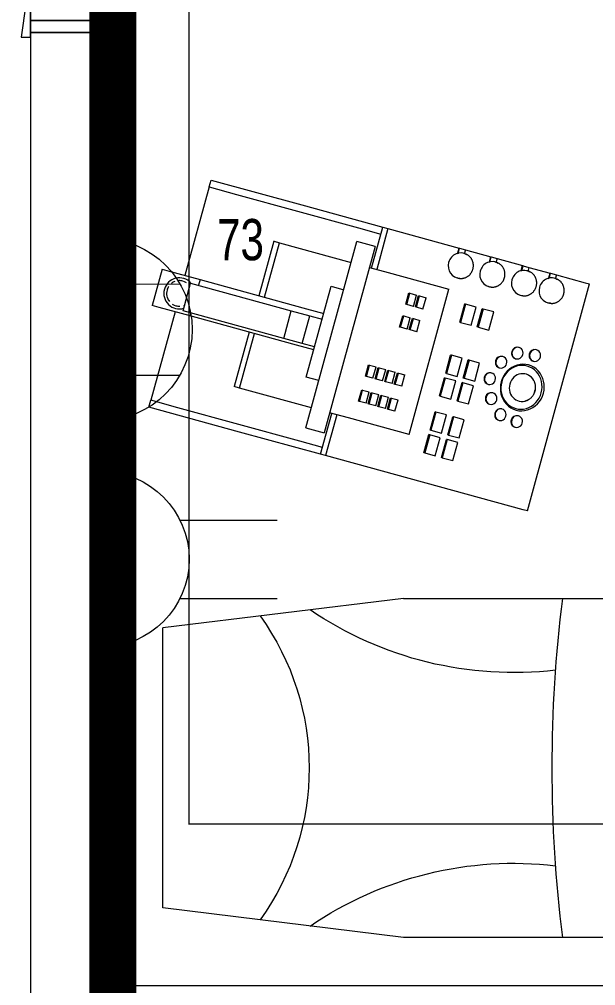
# Model space of a CAD drawing. Header units: metres. Extents: x 75097 to 220695, y -1557923 to -1361206.
# Drawn here: x 109256 to 110481, y -1447773 to -1445720 of the extents above; entities that cross this region are included whole.
import ezdxf

# ---------------------------------------------------------------- set-up
doc = ezdxf.new("R2010")
doc.units = ezdxf.units.M
doc.linetypes.add('DASHED2', pattern=[0.375, 0.25, -0.125])
doc.layers.get('0').update_dxf_attribs({"lineweight": 0})
for name, color, linetype, lineweight in [('A-100 - Copy$0$Medical Equipment and Furniture', 8, 'Continuous', 0), ('A-100 - Copy$0$Medical Equipment and Furniture1', 8, 'Continuous', 5), ('A-100 - Copy$0$Walls', 8, 'Continuous', 0), ('A-100 - Copy$0$Wooden Joinery', 8, 'Continuous', 0)]:
    doc.layers.add(name, color=color, linetype=linetype, lineweight=lineweight)
for name, color, linetype, lineweight, true_color in [('E-POWR', 7, 'Continuous', 9, 0x4e7e3e), ('E-PW', 7, 'Continuous', 9, 0x4e7e3e), ('REV 01', 7, 'Continuous', 0, 0xe41b4d)]:
    doc.layers.add(name, color=color, linetype=linetype, lineweight=lineweight, true_color=true_color)
doc.layers.add('PD-VENT', color=8, linetype='Continuous')
doc.styles.add('A-100 - Copy$0$X3G_ENTITY_257CFD', font='swisscl.ttf', dxfattribs={"height": 200})

# ---------------------------------------------------------------- blocks, each defined once
blk = doc.blocks.new('GI-041_dwg_E-SKT2-3902840-GI-041')
at = {"layer": 'E-POWR'}
blk.add_line((0.1982, 0), (-0.1982, 0), dxfattribs=at)
at = {"layer": 'E-PW'}
for p, q in [((-0.0879, 0.1765), (-0.0879, 0.3944)), ((0.0878, 0.1766), (0.0878, 0.3944)), ((-0.1466, 0), (0.1466, 0))]:
    blk.add_line(p, q, dxfattribs=at)
blk.add_arc((0, 0), 0.1972, 0.0142, 180.0142, dxfattribs=at)
blk = doc.blocks.new('WALL OUTLET')
at = {"layer": 'E-POWR', "extrusion": (9.94399e-05, 4.90741e-07, 1)}
blk.add_line((-193.4, 0, 0), (193.4, 0, 0), dxfattribs=at)
blk.add_line((-193.4, 0, 0), (193.4, 0, 0), dxfattribs=at)
at = {"layer": 'E-POWR', "extrusion": (9.94399e-05, 4.90741e-07, 1), "elevation": 0}
for points in [[(-96.7, 0), (-96.7, 167.5)], [(96.7, 0), (96.7, 167.5)]]:
    blk.add_lwpolyline(points, dxfattribs=at)
at = {"layer": 'E-POWR', "extrusion": (9.94399e-05, 4.90741e-07, 1)}
blk.add_arc((0, 0, 0), 193.4, 359.9963, 179.9963, dxfattribs=at)
blk = doc.blocks.new('A-100 - Copy$0$HF13902-P')
for p, q in [((-0.35, -0.6824), (-0.35, -1.1124)), ((0.35, -0.6824), (0.35, -1.1124)), ((0.32, -1.1424), (-0.32, -1.1424))]:
    blk.add_line(p, q)
for points in [[(0.36, -0.5224), (0.36, -0.5224), (0.36, -0.5224), (0.36, -0.5224), (0.36, -0.5224), (0.36, -0.5224), (0.36, -0.5224), (0.36, -0.5224), (0.36, -0.5224), (0.36, -0.5224), (0.36, -0.5224), (0.36, -0.5224), (0.36, -0.5224), (0.36, -0.5224), (0.36, -0.5224), (0.36, -0.5224), (0.36, -0.5224), (0.36, -0.5224), (0.36, -0.5224), (0.36, -0.5224), (0.36, -0.5224), (0.36, -0.5224), (0.36, -0.5224), (0.36, -0.5224), (0.36, -0.5224), (0.36, -0.5224), (0.36, -0.5224), (0.36, -0.5224), (0.36, -0.5224), (0.36, -0.5224), (0.36, -0.5224), (0.36, -0.5224), (0.36, -0.5224), (0.36, -0.5224), (0.36, -0.5224), (0.36, -0.5224), (0.36, -0.5224), (0.36, -0.5224), (0.36, -0.5224), (0.36, -0.5224), (0.36, -0.5224), (0.36, -0.5224), (0.36, -0.5224), (0.36, -0.5224), (0.36, -0.5224), (0.36, -0.5224), (0.36, -0.5224), (0.36, -0.5224), (0.36, -0.5224), (0.36, -0.5224), (0.36, -0.5224), (0.36, -0.5224), (0.36, -0.5224), (0.36, -0.5224), (0.36, -0.5224), (0.36, -0.5224), (0.36, -0.5224), (0.36, -0.5224), (0.36, -0.5224), (0.36, -0.5224), (0.36, -0.5224), (0.36, -0.5224), (0.36, -0.5224), (0.36, -0.5224), (0.36, -0.5224), (0.36, -0.5224), (0.36, -0.5224), (0.36, -0.5224), (0.36, -0.5224), (0.36, -0.5224), (0.36, -0.5224), (0.36, -0.5224), (0.36, -0.5224), (0.36, -0.5224), (0.36, -0.5224), (0.36, -0.5224), (0.36, -0.5224), (0.36, -0.5224), (0.36, -0.5224), (0.36, -0.5224), (0.36, -0.5224), (0.36, -0.5224), (0.36, -0.5224), (0.36, -0.5224), (0.36, -0.5224), (0.36, -0.5224), (0.36, -0.5224), (0.36, -0.5224), (0.36, -0.5224), (0.36, -0.5224), (0.36, -0.5224), (0.36, -0.5224), (0.36, -0.5224), (0.36, -0.5224), (0.36, -0.5224), (0.36, -0.5224), (0.36, -0.5224), (0.36, -0.5224), (0.36, -0.5224), (0.36, -0.5224), (0.36, -0.5224), (0.36, -0.5224), (0.36, -0.5224), (0.36, -0.5224), (0.36, -0.5224), (0.36, -0.5224), (0.36, -0.5224), (0.36, -0.5224), (0.36, -0.5224), (0.36, -0.5224), (0.36, -0.5224), (0.36, -0.5224), (0.36, -0.5224), (0.36, -0.5224), (0.36, -0.5224), (0.36, -0.5224), (0.36, -0.5224), (0.36, -0.5224), (0.36, -0.5224), (0.36, -0.5224), (0.36, -0.5224), (0.36, -0.5224), (0.36, -0.5224), (0.36, -0.5224), (0.36, -0.5224), (0.36, -0.5224), (0.36, -0.5224), (0.36, -0.5224), (0.36, -0.5224), (0.36, -0.5224), (0.36, -0.5224), (0.36, -0.5224), (0.36, -0.5224), (0.36, -0.5224), (0.36, -0.5224), (0.36, -0.5224), (0.36, -0.5224), (0.36, -0.5224), (0.36, -0.5224), (0.36, -0.5224), (0.36, -0.5224), (0.36, -0.5224), (0.36, -0.5224), (0.36, -0.5224), (0.36, -0.5224), (0.36, -0.5224), (0.36, -0.5224), (0.36, -0.5224), (0.36, -0.5224), (0.36, -0.5224), (0.36, -0.5224), (0.36, -0.5224), (0.36, -0.5224), (0.36, -0.5224), (0.36, -0.5224), (0.36, -0.5224), (0.36, -0.5224), (0.36, -0.5224), (0.36, -0.5224), (0.36, -0.5224), (0.36, -0.5224), (0.36, -0.5224), (0.36, -0.5224), (0.36, -0.5224), (0.36, -0.5224), (0.36, -0.5224), (0.36, -0.5224), (0.36, -0.5224), (0.36, -0.5224), (0.36, -0.5224), (0.36, -0.5224), (0.36, -0.5224), (0.36, -0.5224), (0.36, -0.5224), (0.36, -0.5224), (0.36, -0.5224), (0.36, -0.5224), (0.36, -0.5224), (0.36, -0.5224), (0.36, -0.5224), (0.36, -0.5224), (0.36, -0.5224), (0.36, -0.5224), (0.36, -0.5224), (0.36, -0.5224), (0.36, -0.5224), (0.36, -0.5224), (0.36, -0.5224), (0.36, -0.5224), (0.36, -0.5224), (0.36, -0.5224), (0.36, -0.5224), (0.36, -0.5224), (0.36, -0.5224), (0.36, -0.5224), (0.36, -0.5224), (0.36, -0.5224), (0.36, -0.5224), (0.36, -0.5224), (0.36, -0.5224), (0.36, -0.5224), (0.36, -0.5224), (0.36, -0.5224), (0.36, -0.5224), (0.36, -0.5224), (0.36, -0.5224), (0.36, -0.5224), (0.36, -0.5224), (0.36, -0.5224), (0.36, -0.5224), (0.36, -0.5224), (0.36, -0.5224), (0.36, -0.5224), (0.36, -0.5224), (0.36, -0.5224), (0.36, -0.5224), (0.36, -0.5224), (0.36, -0.5224), (0.36, -0.5224)], [(0.36, -0.5224), (0.36, -0.5224), (0.36, -0.5224), (0.36, -0.5224), (0.36, -0.5224), (0.36, -0.5224), (0.36, -0.5224), (0.36, -0.5224), (0.36, -0.5224), (0.36, -0.5224), (0.36, -0.5224), (0.36, -0.5224), (0.36, -0.5224), (0.36, -0.5224), (0.36, -0.5224), (0.36, -0.5224), (0.36, -0.5224), (0.36, -0.5224), (0.36, -0.5224), (0.36, -0.5224), (0.36, -0.5224), (0.36, -0.5224), (0.36, -0.5224), (0.36, -0.5224), (0.36, -0.5224), (0.36, -0.5224), (0.36, -0.5224), (0.36, -0.5224), (0.36, -0.5224), (0.36, -0.5224), (0.36, -0.5224), (0.36, -0.5224), (0.36, -0.5224), (0.36, -0.5224), (0.36, -0.5224), (0.36, -0.5224), (0.36, -0.5224), (0.36, -0.5224), (0.36, -0.5224), (0.36, -0.5224), (0.36, -0.5224), (0.36, -0.5224), (0.36, -0.5224), (0.36, -0.5224), (0.36, -0.5224), (0.36, -0.5224), (0.36, -0.5224), (0.36, -0.5224), (0.36, -0.5224), (0.36, -0.5224), (0.36, -0.5224), (0.36, -0.5224), (0.36, -0.5224), (0.36, -0.5224), (0.36, -0.5224), (0.36, -0.5224), (0.36, -0.5224), (0.36, -0.5224), (0.36, -0.5224), (0.36, -0.5224), (0.36, -0.5224), (0.36, -0.5224), (0.36, -0.5224), (0.36, -0.5224), (0.36, -0.5224), (0.36, -0.5224), (0.36, -0.5224), (0.36, -0.5224), (0.36, -0.5224), (0.36, -0.5224), (0.36, -0.5224), (0.36, -0.5224), (0.36, -0.5224), (0.36, -0.5224), (0.36, -0.5224), (0.36, -0.5224), (0.36, -0.5224), (0.36, -0.5224), (0.36, -0.5224), (0.36, -0.5224), (0.36, -0.5224), (0.36, -0.5224), (0.36, -0.5224), (0.36, -0.5224), (0.36, -0.5224), (0.36, -0.5224), (0.36, -0.5224), (0.36, -0.5224), (0.36, -0.5224), (0.36, -0.5224), (0.36, -0.5224), (0.36, -0.5224), (0.36, -0.5224), (0.36, -0.5224), (0.36, -0.5224), (0.36, -0.5224), (0.36, -0.5224), (0.36, -0.5224), (0.36, -0.5224), (0.36, -0.5224), (0.36, -0.5224), (0.36, -0.5224), (0.36, -0.5224), (0.36, -0.5224), (0.36, -0.5224), (0.36, -0.5224), (0.36, -0.5224), (0.36, -0.5224), (0.36, -0.5224), (0.36, -0.5224), (0.36, -0.5224), (0.36, -0.5224), (0.36, -0.5224), (0.36, -0.5224), (0.36, -0.5224), (0.36, -0.5224), (0.36, -0.5224), (0.36, -0.5224), (0.36, -0.5224), (0.36, -0.5224), (0.36, -0.5224), (0.36, -0.5224), (0.36, -0.5224), (0.36, -0.5224), (0.36, -0.5224), (0.36, -0.5224), (0.36, -0.5224), (0.36, -0.5224), (0.36, -0.5224), (0.36, -0.5224), (0.36, -0.5224), (0.36, -0.5224), (0.36, -0.5224), (0.36, -0.5224), (0.36, -0.5224), (0.36, -0.5224), (0.36, -0.5224), (0.36, -0.5224), (0.36, -0.5224), (0.36, -0.5224), (0.36, -0.5224), (0.36, -0.5224), (0.36, -0.5224), (0.36, -0.5224), (0.36, -0.5224), (0.36, -0.5224), (0.36, -0.5224), (0.36, -0.5224), (0.36, -0.5224), (0.36, -0.5224), (0.36, -0.5224), (0.36, -0.5224), (0.36, -0.5224), (0.36, -0.5224), (0.36, -0.5224), (0.36, -0.5224), (0.36, -0.5224), (0.36, -0.5224), (0.36, -0.5224), (0.36, -0.5224), (0.36, -0.5224), (0.36, -0.5224), (0.36, -0.5224), (0.36, -0.5224), (0.36, -0.5224), (0.36, -0.5224), (0.36, -0.5224), (0.36, -0.5224), (0.36, -0.5224), (0.36, -0.5224), (0.36, -0.5224), (0.36, -0.5224), (0.36, -0.5224), (0.36, -0.5224), (0.36, -0.5224), (0.36, -0.5224), (0.36, -0.5224), (0.36, -0.5224), (0.36, -0.5224), (0.36, -0.5224), (0.36, -0.5224), (0.36, -0.5224), (0.36, -0.5224), (0.36, -0.5224), (0.36, -0.5224), (0.36, -0.5224), (0.36, -0.5224), (0.36, -0.5224), (0.36, -0.5224), (0.36, -0.5224), (0.36, -0.5224), (0.36, -0.5224), (0.36, -0.5224), (0.36, -0.5224), (0.36, -0.5224), (0.36, -0.5224), (0.36, -0.5224), (0.36, -0.5224), (0.36, -0.5224), (0.36, -0.5224), (0.36, -0.5224), (0.36, -0.5224), (0.36, -0.5224), (0.36, -0.5224), (0.36, -0.5224), (0.36, -0.5224), (0.36, -0.5224), (0.36, -0.5224), (0.36, -0.5224), (0.36, -0.5224), (0.36, -0.5224), (0.36, -0.5224), (0.36, -0.5224), (0.36, -0.5224)], [(0.36, -0.5224), (0.36, -0.5224), (0.36, -0.5224), (0.36, -0.5224), (0.36, -0.5224), (0.36, -0.5224), (0.36, -0.5224), (0.36, -0.5224), (0.36, -0.5224), (0.36, -0.5224), (0.36, -0.5224), (0.36, -0.5224), (0.36, -0.5224), (0.36, -0.5224), (0.36, -0.5224), (0.36, -0.5224), (0.36, -0.5224), (0.36, -0.5224), (0.36, -0.5224), (0.36, -0.5224), (0.36, -0.5224), (0.36, -0.5224), (0.36, -0.5224), (0.36, -0.5224), (0.36, -0.5224), (0.36, -0.5224), (0.36, -0.5224), (0.36, -0.5224), (0.36, -0.5224), (0.36, -0.5224), (0.36, -0.5224), (0.36, -0.5224), (0.36, -0.5224), (0.36, -0.5224), (0.36, -0.5224), (0.36, -0.5224), (0.36, -0.5224), (0.36, -0.5224), (0.36, -0.5224), (0.36, -0.5224), (0.36, -0.5224), (0.36, -0.5224), (0.36, -0.5224), (0.36, -0.5224), (0.36, -0.5224), (0.36, -0.5224), (0.36, -0.5224), (0.36, -0.5224), (0.36, -0.5224), (0.36, -0.5224), (0.36, -0.5224), (0.36, -0.5224), (0.36, -0.5224), (0.36, -0.5224), (0.36, -0.5224), (0.36, -0.5224), (0.36, -0.5224), (0.36, -0.5224), (0.36, -0.5224), (0.36, -0.5224), (0.36, -0.5224), (0.36, -0.5224), (0.36, -0.5224), (0.36, -0.5224), (0.36, -0.5224), (0.36, -0.5224), (0.36, -0.5224), (0.36, -0.5224), (0.36, -0.5224), (0.36, -0.5224), (0.36, -0.5224), (0.36, -0.5224), (0.36, -0.5224), (0.36, -0.5224), (0.36, -0.5224), (0.36, -0.5224), (0.36, -0.5224), (0.36, -0.5224), (0.36, -0.5224), (0.36, -0.5224), (0.36, -0.5224), (0.36, -0.5224), (0.36, -0.5224), (0.36, -0.5224), (0.36, -0.5224), (0.36, -0.5224), (0.36, -0.5224), (0.36, -0.5224), (0.36, -0.5224), (0.36, -0.5224), (0.36, -0.5224), (0.36, -0.5224), (0.36, -0.5224), (0.36, -0.5224), (0.36, -0.5224), (0.36, -0.5224), (0.36, -0.5224), (0.36, -0.5224), (0.36, -0.5224), (0.36, -0.5224), (0.36, -0.5224), (0.36, -0.5224), (0.36, -0.5224), (0.36, -0.5224), (0.36, -0.5224), (0.36, -0.5224), (0.36, -0.5224), (0.36, -0.5224), (0.36, -0.5224), (0.36, -0.5224), (0.36, -0.5224), (0.36, -0.5224), (0.36, -0.5224), (0.36, -0.5224), (0.36, -0.5224), (0.36, -0.5224), (0.36, -0.5224), (0.36, -0.5224), (0.36, -0.5224), (0.36, -0.5224), (0.36, -0.5224), (0.36, -0.5224), (0.36, -0.5224), (0.36, -0.5224), (0.36, -0.5224), (0.36, -0.5224), (0.36, -0.5224), (0.36, -0.5224), (0.36, -0.5224), (0.36, -0.5224), (0.36, -0.5224), (0.36, -0.5224), (0.36, -0.5224), (0.36, -0.5224), (0.36, -0.5224), (0.36, -0.5224), (0.36, -0.5224), (0.36, -0.5224), (0.36, -0.5224), (0.36, -0.5224), (0.36, -0.5224), (0.36, -0.5224), (0.36, -0.5224), (0.36, -0.5224), (0.36, -0.5224), (0.36, -0.5224), (0.36, -0.5224), (0.36, -0.5224), (0.36, -0.5224), (0.36, -0.5224), (0.36, -0.5224), (0.36, -0.5224), (0.36, -0.5224), (0.36, -0.5224), (0.36, -0.5224), (0.36, -0.5224), (0.36, -0.5224), (0.36, -0.5224), (0.36, -0.5224), (0.36, -0.5224), (0.36, -0.5224), (0.36, -0.5224), (0.36, -0.5224), (0.36, -0.5224), (0.36, -0.5224), (0.36, -0.5224), (0.36, -0.5224), (0.36, -0.5224), (0.36, -0.5224), (0.36, -0.5224), (0.36, -0.5224), (0.36, -0.5224), (0.36, -0.5224), (0.36, -0.5224), (0.36, -0.5224), (0.36, -0.5224), (0.36, -0.5224), (0.36, -0.5224), (0.36, -0.5224), (0.36, -0.5224), (0.36, -0.5224), (0.36, -0.5224), (0.36, -0.5224), (0.36, -0.5224), (0.36, -0.5224), (0.36, -0.5224), (0.36, -0.5224), (0.36, -0.5224), (0.36, -0.5224), (0.36, -0.5224), (0.36, -0.5224), (0.36, -0.5224), (0.36, -0.5224), (0.36, -0.5224), (0.36, -0.5224), (0.36, -0.5224), (0.36, -0.5224), (0.36, -0.5224), (0.36, -0.5224), (0.36, -0.5224), (0.36, -0.5224), (0.36, -0.5224), (0.36, -0.5224), (0.36, -0.5224), (0.36, -0.5224), (0.36, -0.5224), (0.36, -0.5224), (0.36, -0.5224), (0.36, -0.5224), (0.36, -0.5224), (0.36, -0.5224), (0.36, -0.5224), (0.36, -0.5224), (0.36, -0.5224), (0.36, -0.5224), (0.36, -0.5224), (0.36, -0.5224), (0.36, -0.5224), (0.36, -0.5224), (0.36, -0.5224), (0.36, -0.5224), (0.36, -0.5224), (0.36, -0.5224), (0.36, -0.5224), (0.36, -0.5224), (0.36, -0.5224), (0.36, -0.5224), (0.36, -0.5224), (0.36, -0.5224), (0.36, -0.5224), (0.36, -0.5224), (0.36, -0.5224), (0.36, -0.5224), (0.36, -0.5224), (0.36, -0.5224), (0.36, -0.5224), (0.36, -0.5224), (0.36, -0.5224), (0.36, -0.5224), (0.36, -0.5224), (0.36, -0.5224), (0.36, -0.5224), (0.36, -0.5224), (0.36, -0.5224), (0.36, -0.5224), (0.36, -0.5224), (0.36, -0.5224), (0.36, -0.5224), (0.36, -0.5224), (0.36, -0.5224), (0.36, -0.5224), (0.36, -0.5224), (0.36, -0.5224), (0.36, -0.5224), (0.36, -0.5224), (0.36, -0.5224), (0.36, -0.5224), (0.36, -0.5224), (0.36, -0.5224), (0.36, -0.5224), (0.36, -0.5224), (0.36, -0.5224), (0.36, -0.5224), (0.36, -0.5224), (0.36, -0.5224), (0.36, -0.5224), (0.36, -0.5224), (0.36, -0.5224), (0.36, -0.5224), (0.36, -0.5224), (0.36, -0.5224), (0.36, -0.5224), (0.36, -0.5224), (0.36, -0.5224), (0.36, -0.5224), (0.36, -0.5224), (0.36, -0.5224)]]:
    blk.add_lwpolyline(points, close=True)
for points in [[(0.36, -0.5224), (0.36, -0.5224), (0.36, -0.5224), (0.36, -0.5224), (0.36, -0.5224), (0.36, -0.5224), (0.36, -0.5224), (0.36, -0.5224)], [(0.36, -0.5224), (0.36, -0.5224), (0.36, -0.5224), (0.36, -0.5224), (0.36, -0.5224), (0.36, -0.5224), (0.36, -0.5224), (0.36, -0.5224), (0.36, -0.5224), (0.36, -0.5224), (0.36, -0.5224), (0.36, -0.5224), (0.36, -0.5224), (0.36, -0.5224), (0.36, -0.5224), (0.36, -0.5224), (0.36, -0.5224), (0.36, -0.5224), (0.36, -0.5224), (0.36, -0.5224), (0.36, -0.5224), (0.36, -0.5224), (0.36, -0.5224), (0.36, -0.5224), (0.36, -0.5224), (0.36, -0.5224), (0.36, -0.5224), (0.36, -0.5224), (0.36, -0.5224), (0.36, -0.5224), (0.36, -0.5224), (0.36, -0.5224), (0.36, -0.5224), (0.36, -0.5224), (0.36, -0.5224), (0.36, -0.5224), (0.36, -0.5224), (0.36, -0.5224), (0.36, -0.5224), (0.36, -0.5224), (0.36, -0.5224), (0.36, -0.5224), (0.36, -0.5224), (0.36, -0.5224), (0.36, -0.5224), (0.36, -0.5224), (0.36, -0.5224), (0.36, -0.5224), (0.36, -0.5224), (0.36, -0.5224), (0.36, -0.5224), (0.36, -0.5224), (0.36, -0.5224), (0.36, -0.5224), (0.36, -0.5224), (0.36, -0.5224), (0.36, -0.5224), (0.36, -0.5224), (0.36, -0.5224), (0.36, -0.5224), (0.36, -0.5224), (0.36, -0.5224), (0.36, -0.5224), (0.36, -0.5224), (0.36, -0.5224), (0.36, -0.5224), (0.36, -0.5224), (0.36, -0.5224), (0.36, -0.5224), (0.36, -0.5224), (0.36, -0.5224), (0.36, -0.5224), (0.36, -0.5224), (0.36, -0.5224), (0.36, -0.5224), (0.36, -0.5224), (0.36, -0.5224), (0.36, -0.5224), (0.36, -0.5224), (0.36, -0.5224), (0.36, -0.5224), (0.36, -0.5224), (0.36, -0.5224), (0.36, -0.5224), (0.36, -0.5224), (0.36, -0.5224), (0.36, -0.5224), (0.36, -0.5224), (0.36, -0.5224), (0.36, -0.5224), (0.36, -0.5224), (0.36, -0.5224), (0.36, -0.5224), (0.36, -0.5224), (0.36, -0.5224), (0.36, -0.5224), (0.36, -0.5224), (0.36, -0.5224), (0.36, -0.5224), (0.36, -0.5224), (0.36, -0.5224), (0.36, -0.5224), (0.36, -0.5224), (0.36, -0.5224), (0.36, -0.5224), (0.36, -0.5224), (0.36, -0.5224), (0.36, -0.5224), (0.36, -0.5224), (0.36, -0.5224), (0.36, -0.5224)], [(0.36, -0.5224), (0.36, -0.5224), (0.36, -0.5224), (0.36, -0.5224), (0.36, -0.5224), (0.36, -0.5224), (0.36, -0.5224), (0.36, -0.5224), (0.36, -0.5224), (0.36, -0.5224), (0.36, -0.5224), (0.36, -0.5224), (0.36, -0.5224), (0.36, -0.5224), (0.36, -0.5224), (0.36, -0.5224), (0.36, -0.5224)], [(0.36, -0.5224), (0.36, -0.5224), (0.36, -0.5224), (0.36, -0.5224), (0.36, -0.5224), (0.36, -0.5224), (0.36, -0.5224)], [(0.36, -0.5224), (0.36, -0.5224), (0.36, -0.5224), (0.36, -0.5224), (0.36, -0.5224), (0.36, -0.5224), (0.36, -0.5224), (0.36, -0.5224), (0.36, -0.5224), (0.36, -0.5224), (0.36, -0.5224), (0.36, -0.5224)], [(0.36, -0.5224), (0.36, -0.5224), (0.36, -0.5224), (0.36, -0.5224), (0.36, -0.5224), (0.36, -0.5224), (0.36, -0.5224), (0.36, -0.5224), (0.36, -0.5224), (0.36, -0.5224), (0.36, -0.5224), (0.36, -0.5224), (0.36, -0.5224), (0.36, -0.5224), (0.36, -0.5224), (0.36, -0.5224), (0.36, -0.5224), (0.36, -0.5224), (0.36, -0.5224), (0.36, -0.5224), (0.36, -0.5224), (0.36, -0.5224), (0.36, -0.5224), (0.36, -0.5224), (0.36, -0.5224), (0.36, -0.5224), (0.36, -0.5224), (0.36, -0.5224), (0.36, -0.5224), (0.36, -0.5224), (0.36, -0.5224), (0.36, -0.5224), (0.36, -0.5224), (0.36, -0.5224), (0.36, -0.5224), (0.36, -0.5224), (0.36, -0.5224), (0.36, -0.5224), (0.36, -0.5224), (0.36, -0.5224), (0.36, -0.5224), (0.36, -0.5224), (0.36, -0.5224), (0.36, -0.5224), (0.36, -0.5224), (0.36, -0.5224), (0.36, -0.5224), (0.36, -0.5224), (0.36, -0.5224), (0.36, -0.5224), (0.36, -0.5224), (0.36, -0.5224), (0.36, -0.5224), (0.36, -0.5224), (0.36, -0.5224), (0.36, -0.5224), (0.36, -0.5224), (0.36, -0.5224), (0.36, -0.5224), (0.36, -0.5224), (0.36, -0.5224), (0.36, -0.5224), (0.36, -0.5224), (0.36, -0.5224), (0.36, -0.5224), (0.36, -0.5224), (0.36, -0.5224), (0.36, -0.5224), (0.36, -0.5224), (0.36, -0.5224), (0.36, -0.5224), (0.36, -0.5224), (0.36, -0.5224), (0.36, -0.5224), (0.36, -0.5224), (0.36, -0.5224), (0.36, -0.5224), (0.36, -0.5224), (0.36, -0.5224), (0.36, -0.5224), (0.36, -0.5224), (0.36, -0.5224), (0.36, -0.5224), (0.36, -0.5224), (0.36, -0.5224), (0.36, -0.5224), (0.36, -0.5224), (0.36, -0.5224), (0.36, -0.5224)], [(0.36, -0.5224), (0.36, -0.5224), (0.36, -0.5224), (0.36, -0.5224), (0.36, -0.5224), (0.36, -0.5224), (0.36, -0.5224), (0.36, -0.5224), (0.36, -0.5224), (0.36, -0.5224)], [(0.36, -0.5224), (0.36, -0.5224), (0.36, -0.5224), (0.36, -0.5224), (0.36, -0.5224), (0.36, -0.5224), (0.36, -0.5224), (0.36, -0.5224), (0.36, -0.5224), (0.36, -0.5224)], [(0.36, -0.5224), (0.36, -0.5224), (0.36, -0.5224), (0.36, -0.5224), (0.36, -0.5224), (0.36, -0.5224), (0.36, -0.5224), (0.36, -0.5224), (0.36, -0.5224), (0.36, -0.5224), (0.36, -0.5224), (0.36, -0.5224), (0.36, -0.5224), (0.36, -0.5224), (0.36, -0.5224)], [(0.36, -0.5224), (0.36, -0.5224), (0.36, -0.5224), (0.36, -0.5224), (0.36, -0.5224), (0.36, -0.5224), (0.36, -0.5224), (0.36, -0.5224), (0.36, -0.5224), (0.36, -0.5224)], [(0.36, -0.5224), (0.36, -0.5224), (0.36, -0.5224), (0.36, -0.5224), (0.36, -0.5224), (0.36, -0.5224), (0.36, -0.5224)], [(0.36, -0.5224), (0.36, -0.5224), (0.36, -0.5224), (0.36, -0.5224), (0.36, -0.5224), (0.36, -0.5224), (0.36, -0.5224), (0.36, -0.5224), (0.36, -0.5224), (0.36, -0.5224)], [(0.36, -0.5224), (0.36, -0.5224), (0.36, -0.5224), (0.36, -0.5224), (0.36, -0.5224), (0.36, -0.5224), (0.36, -0.5224), (0.36, -0.5224), (0.36, -0.5224), (0.36, -0.5224), (0.36, -0.5224), (0.36, -0.5224), (0.36, -0.5224), (0.36, -0.5224), (0.36, -0.5224), (0.36, -0.5224), (0.36, -0.5224), (0.36, -0.5224)], [(0.36, -0.5224), (0.36, -0.5224), (0.36, -0.5224), (0.36, -0.5224), (0.36, -0.5224), (0.36, -0.5224), (0.36, -0.5224), (0.36, -0.5224), (0.36, -0.5224)]]:
    blk.add_lwpolyline(points)
blk.add_circle((0.36, -0.5224), 0.000000101)
for centre, radius, start, end in [((0, 1.0679), 0.5515, 234.1788, 305.8212), ((-0.9704, 0.0819), 0.7679, 353.3222, 34.2669), ((0.9704, 0.0819), 0.7679, 145.7331, 186.6778), ((0, -2.9071), 2.9071, 82.8865, 97.1135), ((-0.32, -1.1124), 0.03, 180, 270), ((0.32, -1.1124), 0.03, 270, 0)]:
    blk.add_arc(centre, radius, start, end)
at = {"layer": 'A-100 - Copy$0$Medical Equipment and Furniture1'}
for p, q in [((-0.36, 0.3161), (-0.2975, 0.8276)), ((0.2975, 0.8276), (-0.2975, 0.8276)), ((0.36, 0.3161), (0.2975, 0.8276)), ((-0.36, 0.3161), (-0.36, -0.6824)), ((0.36, -0.6824), (0.36, 0.3161)), ((0.36, -0.6824), (-0.36, -0.6824))]:
    blk.add_line(p, q, dxfattribs=at)
blk = doc.blocks.new('A-100 - Copy$0$ME15657-P')
for p, q in [((0.04, 0.8841), (-0.04, 0.8841)), ((-0.04, 0.8691), (-0.04, 0.8841)), ((0.04, 0.8841), (0.04, 0.8691)), ((-0.04, 0.8009), (-0.04, 0.8691)), ((0.04, 0.8691), (0.04, 0.8009)), ((-0.25, 0.6341), (-0.25, 0.8341)), ((-0.25, 0.8341), (-0.235, 0.8341)), ((-0.04, 0.8341), (-0.235, 0.8341)), ((-0.235, 0.7741), (-0.235, 0.8341)), ((0.235, 0.8341), (0.04, 0.8341)), ((0.235, 0.8341), (0.235, 0.7741)), ((0.235, 0.8341), (0.25, 0.8341)), ((0.25, 0.8341), (0.25, 0.6341)), ((-0.04, 0.5746), (-0.04, 0.8009)), ((-0.0335, 0.8009), (-0.04, 0.8009)), ((-0.0335, 0.5963), (-0.0335, 0.8182)), ((-0.0335, 0.8182), (0.0275, 0.8182)), ((0.0275, 0.8182), (0.0275, 0.5963)), ((0.04, 0.8009), (0.0275, 0.8009)), ((0.04, 0.8009), (0.04, 0.5746)), ((-0.235, 0.5052), (-0.235, 0.7741)), ((0.235, 0.7741), (0.235, 0.5052)), ((-0.04, 0.671), (-0.16, 0.671)), ((-0.16, 0.6707), (-0.16, 0.671)), ((-0.16, 0.6587), (-0.16, 0.6707)), ((-0.16, 0.5007), (-0.16, 0.6587)), ((-0.16, 0.6587), (-0.04, 0.6587)), ((0.16, 0.671), (0.04, 0.671)), ((0.04, 0.6587), (0.16, 0.6587)), ((0.16, 0.671), (0.16, 0.6707)), ((0.16, 0.6707), (0.16, 0.6587)), ((0.16, 0.6587), (0.16, 0.5007)), ((-0.25, 0.4559), (-0.25, 0.6341)), ((0.25, 0.6341), (0.25, 0.4559)), ((-0.0335, 0.5553), (-0.0335, 0.5963)), ((-0.0335, 0.5963), (0.0275, 0.5963)), ((0.0275, 0.5963), (0.0275, 0.5553)), ((-0.04, 0.5665), (-0.04, 0.5746)), ((-0.04, 0.5283), (-0.04, 0.5665)), ((-0.0335, 0.5283), (-0.0335, 0.5553)), ((-0.0335, 0.5553), (0.0275, 0.5553)), ((0.0275, 0.5553), (0.0275, 0.5283)), ((0.04, 0.5746), (0.04, 0.5665)), ((0.04, 0.5665), (0.04, 0.5283)), ((-0.1, 0.5007), (-0.1, 0.5283)), ((-0.1, 0.5283), (0.1, 0.5283)), ((0.1, 0.5283), (0.1, 0.5007)), ((-0.235, 0.4556), (-0.235, 0.5052)), ((-0.2039, 0.5007), (0.2061, 0.5007)), ((-0.2039, 0.5007), (-0.2039, 0.4607)), ((0.2061, 0.4607), (0.2061, 0.5007)), ((0.235, 0.5052), (0.235, 0.4556)), ((-0.25, 0.4445), (-0.25, 0.4559)), ((-0.25, 0.4559), (-0.16, 0.4559)), ((0.2061, 0.4607), (-0.2039, 0.4607)), ((-0.16, 0.4191), (-0.16, 0.4606)), ((0.16, 0.4606), (0.16, 0.4191)), ((0.16, 0.4559), (0.25, 0.4559)), ((0.25, 0.4559), (0.25, 0.4445)), ((-0.25, 0.0096), (-0.25, 0.4445)), ((-0.16, 0.4445), (-0.25, 0.4445)), ((0.25, 0.4445), (0.16, 0.4445)), ((0.25, 0.4445), (0.25, 0.2877)), ((-0.16, 0.2855), (-0.16, 0.4191)), ((0.16, 0.4191), (0.16, 0.2855)), ((-0.12, 0.4055), (-0.12, 0.4076)), ((-0.12, 0.4076), (-0.095, 0.4076)), ((-0.12, 0.391), (-0.12, 0.4055)), ((-0.12, 0.4055), (-0.095, 0.4055)), ((-0.12, 0.391), (-0.095, 0.391)), ((-0.095, 0.4076), (-0.095, 0.4055)), ((-0.095, 0.4055), (-0.095, 0.391)), ((-0.065, 0.4055), (-0.065, 0.4076)), ((-0.065, 0.4076), (-0.04, 0.4076)), ((-0.065, 0.391), (-0.065, 0.4055)), ((-0.065, 0.4055), (-0.04, 0.4055)), ((-0.065, 0.391), (-0.04, 0.391)), ((-0.04, 0.4076), (-0.04, 0.4055)), ((-0.04, 0.4055), (-0.04, 0.391)), ((-0.12, 0.3843), (-0.12, 0.3864)), ((-0.12, 0.3864), (-0.095, 0.3864)), ((-0.12, 0.3698), (-0.12, 0.3843)), ((-0.12, 0.3843), (-0.095, 0.3843)), ((-0.12, 0.3698), (-0.095, 0.3698)), ((-0.095, 0.3864), (-0.095, 0.3843)), ((-0.095, 0.3843), (-0.095, 0.3698)), ((-0.065, 0.3843), (-0.065, 0.3864)), ((-0.065, 0.3864), (-0.04, 0.3864)), ((-0.065, 0.3698), (-0.065, 0.3843)), ((-0.065, 0.3843), (-0.04, 0.3843)), ((-0.065, 0.3698), (-0.04, 0.3698)), ((-0.04, 0.3864), (-0.04, 0.3843)), ((-0.04, 0.3843), (-0.04, 0.3698)), ((-0.12, 0.3631), (-0.12, 0.3652)), ((-0.12, 0.3652), (-0.095, 0.3652)), ((-0.12, 0.3486), (-0.12, 0.3631)), ((-0.12, 0.3631), (-0.095, 0.3631)), ((-0.095, 0.3652), (-0.095, 0.3631)), ((-0.095, 0.3631), (-0.095, 0.3486)), ((-0.065, 0.3631), (-0.065, 0.3652)), ((-0.065, 0.3652), (-0.04, 0.3652)), ((-0.065, 0.3486), (-0.065, 0.3631)), ((-0.065, 0.3631), (-0.04, 0.3631)), ((-0.04, 0.3652), (-0.04, 0.3631)), ((-0.04, 0.3631), (-0.04, 0.3486)), ((0.055, 0.3631), (0.055, 0.3652)), ((0.055, 0.3652), (0.08, 0.3652)), ((0.055, 0.3486), (0.055, 0.3631)), ((0.055, 0.3631), (0.08, 0.3631)), ((0.08, 0.3652), (0.08, 0.3631)), ((0.08, 0.3631), (0.08, 0.3486)), ((0.105, 0.3631), (0.105, 0.3652)), ((0.105, 0.3652), (0.13, 0.3652)), ((0.105, 0.3486), (0.105, 0.3631)), ((0.105, 0.3631), (0.13, 0.3631)), ((0.13, 0.3652), (0.13, 0.3631)), ((0.13, 0.3631), (0.13, 0.3486)), ((-0.12, 0.3486), (-0.095, 0.3486)), ((-0.12, 0.3418), (-0.12, 0.344)), ((-0.12, 0.344), (-0.095, 0.344)), ((-0.12, 0.3274), (-0.12, 0.3418)), ((-0.12, 0.3418), (-0.095, 0.3418)), ((-0.095, 0.344), (-0.095, 0.3418)), ((-0.095, 0.3418), (-0.095, 0.3274)), ((-0.065, 0.3486), (-0.04, 0.3486)), ((-0.065, 0.3418), (-0.065, 0.344)), ((-0.065, 0.344), (-0.04, 0.344)), ((-0.065, 0.3274), (-0.065, 0.3418)), ((-0.065, 0.3418), (-0.04, 0.3418)), ((-0.04, 0.344), (-0.04, 0.3418)), ((-0.04, 0.3418), (-0.04, 0.3274)), ((0.055, 0.3486), (0.08, 0.3486)), ((0.055, 0.3418), (0.055, 0.344)), ((0.055, 0.344), (0.08, 0.344)), ((0.055, 0.3274), (0.055, 0.3418)), ((0.055, 0.3418), (0.08, 0.3418)), ((0.08, 0.344), (0.08, 0.3418)), ((0.08, 0.3418), (0.08, 0.3274)), ((0.105, 0.3486), (0.13, 0.3486)), ((0.105, 0.3418), (0.105, 0.344)), ((0.105, 0.344), (0.13, 0.344)), ((0.105, 0.3274), (0.105, 0.3418)), ((0.105, 0.3418), (0.13, 0.3418)), ((0.13, 0.344), (0.13, 0.3418)), ((0.13, 0.3418), (0.13, 0.3274)), ((-0.12, 0.3274), (-0.095, 0.3274)), ((-0.065, 0.3274), (-0.04, 0.3274)), ((0.055, 0.3274), (0.08, 0.3274)), ((0.105, 0.3274), (0.13, 0.3274)), ((0.2372, 0.2879), (0.2394, 0.2877)), ((0.2394, 0.2877), (0.25, 0.2877)), ((0.25, 0.2876), (0.25, 0.2867)), ((-0.16, 0.2855), (0.16, 0.2855)), ((0.1882, 0.276), (0.1882, 0.2729)), ((0.2381, 0.2867), (0.2394, 0.2868)), ((0.2394, 0.2868), (0.25, 0.2868)), ((0.25, 0.2737), (0.2406, 0.2737)), ((0.2418, 0.2729), (0.2418, 0.276)), ((0.25, 0.2868), (0.25, 0.2737)), ((0.25, 0.2737), (0.25, 0.2177)), ((-0.1888, 0.2448), (-0.1488, 0.2448)), ((-0.1888, 0.243), (-0.1888, 0.2448)), ((-0.1488, 0.243), (-0.1888, 0.243)), ((-0.1888, 0.243), (-0.1888, 0.2196)), ((-0.1488, 0.243), (-0.1488, 0.2448)), ((-0.1488, 0.2196), (-0.1488, 0.243)), ((-0.1388, 0.2448), (-0.0988, 0.2448)), ((-0.1388, 0.243), (-0.1388, 0.2448)), ((-0.0988, 0.243), (-0.1388, 0.243)), ((-0.1388, 0.243), (-0.1388, 0.2196)), ((-0.0988, 0.243), (-0.0988, 0.2448)), ((-0.0988, 0.2196), (-0.0988, 0.243)), ((-0.0638, 0.2448), (-0.0238, 0.2448)), ((-0.0638, 0.243), (-0.0638, 0.2448)), ((-0.0238, 0.243), (-0.0638, 0.243)), ((-0.0638, 0.243), (-0.0638, 0.2196)), ((-0.0238, 0.243), (-0.0238, 0.2448)), ((-0.0238, 0.2196), (-0.0238, 0.243)), ((-0.0138, 0.2448), (0.0262, 0.2448)), ((-0.0138, 0.243), (-0.0138, 0.2448)), ((0.0262, 0.243), (-0.0138, 0.243)), ((-0.0138, 0.243), (-0.0138, 0.2196)), ((0.0262, 0.243), (0.0262, 0.2448)), ((0.0262, 0.2196), (0.0262, 0.243)), ((0.0988, 0.2448), (0.1388, 0.2448)), ((0.0988, 0.243), (0.0988, 0.2448)), ((0.1388, 0.243), (0.0988, 0.243)), ((0.0988, 0.243), (0.0988, 0.2196)), ((0.1388, 0.243), (0.1388, 0.2448)), ((0.1388, 0.2196), (0.1388, 0.243)), ((-0.1888, 0.2196), (-0.1488, 0.2196)), ((-0.1888, 0.206), (-0.1488, 0.206)), ((-0.1888, 0.2042), (-0.1888, 0.206)), ((-0.1488, 0.2042), (-0.1488, 0.206)), ((-0.1388, 0.2196), (-0.0988, 0.2196)), ((-0.1388, 0.206), (-0.0988, 0.206)), ((-0.1388, 0.2042), (-0.1388, 0.206)), ((-0.0988, 0.2042), (-0.0988, 0.206)), ((-0.0638, 0.2196), (-0.0238, 0.2196)), ((-0.0638, 0.206), (-0.0238, 0.206)), ((-0.0638, 0.2042), (-0.0638, 0.206)), ((-0.0238, 0.2042), (-0.0238, 0.206)), ((-0.0138, 0.2196), (0.0262, 0.2196)), ((-0.0138, 0.206), (0.0262, 0.206)), ((-0.0138, 0.2042), (-0.0138, 0.206)), ((0.0262, 0.2042), (0.0262, 0.206)), ((0.0988, 0.2196), (0.1388, 0.2196)), ((0.0988, 0.206), (0.1388, 0.206)), ((0.0988, 0.2042), (0.0988, 0.206)), ((0.1388, 0.2042), (0.1388, 0.206)), ((0.1882, 0.2064), (0.1882, 0.2033)), ((0.2375, 0.2178), (0.2394, 0.2177)), ((0.2385, 0.2167), (0.2394, 0.2168)), ((0.2394, 0.2177), (0.25, 0.2177)), ((0.2394, 0.2168), (0.25, 0.2168)), ((0.2418, 0.2033), (0.2418, 0.2064)), ((0.25, 0.2168), (0.25, 0.2037)), ((-0.1488, 0.2042), (-0.1888, 0.2042)), ((-0.1888, 0.2042), (-0.1888, 0.1809)), ((-0.1488, 0.1809), (-0.1488, 0.2042)), ((-0.0988, 0.2042), (-0.1388, 0.2042)), ((-0.1388, 0.2042), (-0.1388, 0.1809)), ((-0.0988, 0.1809), (-0.0988, 0.2042)), ((-0.0238, 0.2042), (-0.0638, 0.2042)), ((-0.0638, 0.2042), (-0.0638, 0.1809)), ((-0.0238, 0.1809), (-0.0238, 0.2042)), ((0.0262, 0.2042), (-0.0138, 0.2042)), ((-0.0138, 0.2042), (-0.0138, 0.1809)), ((0.0262, 0.1809), (0.0262, 0.2042)), ((0.1388, 0.2042), (0.0988, 0.2042)), ((0.0988, 0.2042), (0.0988, 0.1809)), ((0.1388, 0.1809), (0.1388, 0.2042)), ((0.25, 0.2037), (0.2406, 0.2037)), ((0.25, 0.2037), (0.25, 0.1476)), ((-0.1888, 0.1809), (-0.1488, 0.1809)), ((-0.1388, 0.1809), (-0.0988, 0.1809)), ((-0.0638, 0.1809), (-0.0238, 0.1809)), ((-0.0138, 0.1809), (0.0262, 0.1809)), ((0.0988, 0.1809), (0.1388, 0.1809)), ((-0.0125, 0.1519), (-0.0125, 0.1509)), ((0.0125, 0.1509), (0.0125, 0.1519)), ((0.2376, 0.1478), (0.2394, 0.1476)), ((0.2385, 0.1467), (0.2394, 0.1467)), ((0.2394, 0.1476), (0.25, 0.1476)), ((0.2394, 0.1467), (0.25, 0.1467)), ((0.25, 0.1475), (0.25, 0.1466)), ((0.25, 0.1467), (0.25, 0.1336)), ((-0.0525, 0.1379), (-0.0525, 0.1369)), ((-0.0275, 0.1369), (-0.0275, 0.1379)), ((0.0275, 0.1379), (0.0275, 0.1369)), ((0.0525, 0.1369), (0.0525, 0.1379)), ((0.1882, 0.1365), (0.1882, 0.1333)), ((0.25, 0.1336), (0.2406, 0.1336)), ((0.2418, 0.1333), (0.2418, 0.1365)), ((0.25, 0.1336), (0.25, 0.087)), ((-0.0803, 0.1099), (-0.0803, 0.1089)), ((-0.0553, 0.1089), (-0.0553, 0.1099)), ((0.0553, 0.1099), (0.0553, 0.1089)), ((0.0803, 0.1089), (0.0803, 0.1099)), ((0.2376, 0.0872), (0.2394, 0.087)), ((0.2385, 0.0861), (0.2394, 0.0861)), ((0.2394, 0.087), (0.25, 0.087)), ((0.2394, 0.0861), (0.25, 0.0861)), ((0.25, 0.0869), (0.25, 0.086)), ((0.25, 0.0861), (0.25, 0.073)), ((-0.0853, 0.0726), (-0.0853, 0.0715)), ((-0.0603, 0.0715), (-0.0603, 0.0726)), ((0.0603, 0.0726), (0.0603, 0.0715)), ((0.0853, 0.0715), (0.0853, 0.0726)), ((0.1882, 0.0758), (0.1882, 0.0727)), ((0.25, 0.073), (0.2406, 0.073)), ((0.2418, 0.0727), (0.2418, 0.0758)), ((0.25, 0.073), (0.25, 0.0096)), ((-0.25, 0), (-0.25, 0.0096)), ((-0.25, 0), (0.25, 0)), ((0.25, 0.0096), (0.25, 0))]:
    blk.add_line(p, q)
at = {"flags": 128}
for points in [[(0.1882, 0.2729), (0.1883, 0.2718), (0.1883, 0.2708), (0.1884, 0.2698), (0.1886, 0.2688), (0.1888, 0.2678), (0.189, 0.2668), (0.1893, 0.2658), (0.1896, 0.2648), (0.19, 0.2638), (0.1904, 0.2629), (0.1909, 0.262), (0.1913, 0.261), (0.1919, 0.2602), (0.1924, 0.2593), (0.193, 0.2584), (0.1936, 0.2576), (0.1943, 0.2568), (0.195, 0.256), (0.1957, 0.2553), (0.1965, 0.2546), (0.1973, 0.2539), (0.1981, 0.2532), (0.1989, 0.2526), (0.1998, 0.252), (0.2007, 0.2515), (0.2016, 0.251), (0.2025, 0.2505), (0.2035, 0.25), (0.2044, 0.2496), (0.2054, 0.2492), (0.2064, 0.2489), (0.2074, 0.2486), (0.2084, 0.2483), (0.2095, 0.2481), (0.2105, 0.2479), (0.2116, 0.2478), (0.2126, 0.2477), (0.2137, 0.2476), (0.2147, 0.2476), (0.215, 0.2476)], [(0.215, 0.2476), (0.2161, 0.2476), (0.2171, 0.2476), (0.2182, 0.2477), (0.2192, 0.2479), (0.2203, 0.248), (0.2213, 0.2483), (0.2223, 0.2485), (0.2233, 0.2488), (0.2243, 0.2491), (0.2253, 0.2495), (0.2263, 0.2499), (0.2272, 0.2503), (0.2282, 0.2508), (0.2291, 0.2513), (0.23, 0.2519), (0.2308, 0.2525), (0.2317, 0.2531), (0.2325, 0.2537), (0.2333, 0.2544), (0.2341, 0.2551), (0.2348, 0.2558), (0.2355, 0.2566), (0.2362, 0.2574), (0.2368, 0.2582), (0.2374, 0.2591), (0.238, 0.2599), (0.2385, 0.2608), (0.239, 0.2617), (0.2395, 0.2626), (0.2399, 0.2636), (0.2403, 0.2645), (0.2406, 0.2655), (0.2409, 0.2665), (0.2411, 0.2675), (0.2414, 0.2685), (0.2415, 0.2695), (0.2416, 0.2705), (0.2417, 0.2716), (0.2418, 0.2726), (0.2418, 0.2729)], [(0.1882, 0.2033), (0.1883, 0.2023), (0.1883, 0.2012), (0.1884, 0.2002), (0.1886, 0.1992), (0.1888, 0.1982), (0.189, 0.1972), (0.1893, 0.1962), (0.1896, 0.1952), (0.19, 0.1943), (0.1904, 0.1933), (0.1909, 0.1924), (0.1913, 0.1915), (0.1919, 0.1906), (0.1924, 0.1897), (0.193, 0.1889), (0.1936, 0.188), (0.1943, 0.1872), (0.195, 0.1865), (0.1957, 0.1857), (0.1965, 0.185), (0.1973, 0.1843), (0.1981, 0.1837), (0.1989, 0.183), (0.1998, 0.1825), (0.2007, 0.1819), (0.2016, 0.1814), (0.2025, 0.1809), (0.2035, 0.1804), (0.2044, 0.18), (0.2054, 0.1797), (0.2064, 0.1793), (0.2074, 0.179), (0.2084, 0.1787), (0.2095, 0.1785), (0.2105, 0.1783), (0.2116, 0.1782), (0.2126, 0.1781), (0.2137, 0.178), (0.2147, 0.178), (0.215, 0.178)], [(0.215, 0.178), (0.2161, 0.178), (0.2171, 0.178), (0.2182, 0.1781), (0.2192, 0.1783), (0.2203, 0.1785), (0.2213, 0.1787), (0.2223, 0.1789), (0.2233, 0.1792), (0.2243, 0.1796), (0.2253, 0.1799), (0.2263, 0.1803), (0.2272, 0.1808), (0.2282, 0.1812), (0.2291, 0.1818), (0.23, 0.1823), (0.2308, 0.1829), (0.2317, 0.1835), (0.2325, 0.1841), (0.2333, 0.1848), (0.2341, 0.1855), (0.2348, 0.1863), (0.2355, 0.187), (0.2362, 0.1878), (0.2368, 0.1886), (0.2374, 0.1895), (0.238, 0.1903), (0.2385, 0.1912), (0.239, 0.1921), (0.2395, 0.1931), (0.2399, 0.194), (0.2403, 0.195), (0.2406, 0.1959), (0.2409, 0.1969), (0.2411, 0.1979), (0.2414, 0.1989), (0.2415, 0.1999), (0.2416, 0.201), (0.2417, 0.202), (0.2418, 0.203), (0.2418, 0.2033)], [(0.1882, 0.1333), (0.1883, 0.1323), (0.1883, 0.1313), (0.1884, 0.1303), (0.1886, 0.1292), (0.1888, 0.1282), (0.189, 0.1272), (0.1893, 0.1262), (0.1896, 0.1253), (0.19, 0.1243), (0.1904, 0.1234), (0.1909, 0.1224), (0.1913, 0.1215), (0.1919, 0.1206), (0.1924, 0.1198), (0.193, 0.1189), (0.1936, 0.1181), (0.1943, 0.1173), (0.195, 0.1165), (0.1957, 0.1158), (0.1965, 0.1151), (0.1973, 0.1144), (0.1981, 0.1137), (0.1989, 0.1131), (0.1998, 0.1125), (0.2007, 0.112), (0.2016, 0.1114), (0.2025, 0.1109), (0.2035, 0.1105), (0.2044, 0.1101), (0.2054, 0.1097), (0.2064, 0.1094), (0.2074, 0.1091), (0.2084, 0.1088), (0.2095, 0.1086), (0.2105, 0.1084), (0.2116, 0.1082), (0.2126, 0.1081), (0.2137, 0.1081), (0.2147, 0.108), (0.215, 0.108)], [(0.215, 0.108), (0.2161, 0.108), (0.2171, 0.1081), (0.2182, 0.1082), (0.2192, 0.1083), (0.2203, 0.1085), (0.2213, 0.1087), (0.2223, 0.109), (0.2233, 0.1093), (0.2243, 0.1096), (0.2253, 0.11), (0.2263, 0.1104), (0.2272, 0.1108), (0.2282, 0.1113), (0.2291, 0.1118), (0.23, 0.1124), (0.2308, 0.1129), (0.2317, 0.1135), (0.2325, 0.1142), (0.2333, 0.1149), (0.2341, 0.1156), (0.2348, 0.1163), (0.2355, 0.1171), (0.2362, 0.1179), (0.2368, 0.1187), (0.2374, 0.1195), (0.238, 0.1204), (0.2385, 0.1213), (0.239, 0.1222), (0.2395, 0.1231), (0.2399, 0.1241), (0.2403, 0.125), (0.2406, 0.126), (0.2409, 0.127), (0.2411, 0.128), (0.2414, 0.129), (0.2415, 0.13), (0.2416, 0.131), (0.2417, 0.132), (0.2418, 0.1331), (0.2418, 0.1333)], [(-0.0266, 0.0675), (-0.026, 0.0664), (-0.0253, 0.0654), (-0.0246, 0.0644), (-0.0239, 0.0634), (-0.0231, 0.0624), (-0.0224, 0.0615), (-0.0215, 0.0606), (-0.0207, 0.0598), (-0.0198, 0.0589), (-0.0189, 0.0582), (-0.018, 0.0575), (-0.017, 0.0568), (-0.016, 0.0561), (-0.015, 0.0555), (-0.014, 0.055), (-0.013, 0.0544), (-0.0119, 0.054), (-0.0109, 0.0535), (-0.0098, 0.0531), (-0.0087, 0.0528), (-0.0076, 0.0525), (-0.0065, 0.0522), (-0.0054, 0.052), (-0.0043, 0.0518), (-0.0032, 0.0517), (-0.0021, 0.0516), (-0.001, 0.0515), (0, 0.0515)], [(0, 0.0515), (0.0011, 0.0515), (0.0022, 0.0516), (0.0034, 0.0517), (0.0045, 0.0518), (0.0056, 0.052), (0.0067, 0.0522), (0.0078, 0.0525), (0.0089, 0.0528), (0.0099, 0.0532), (0.011, 0.0536), (0.0121, 0.054), (0.0131, 0.0545), (0.0141, 0.055), (0.0152, 0.0556), (0.0161, 0.0562), (0.0171, 0.0569), (0.0181, 0.0575), (0.019, 0.0583), (0.0199, 0.059), (0.0208, 0.0599), (0.0216, 0.0607), (0.0225, 0.0616), (0.0232, 0.0625), (0.024, 0.0635), (0.0247, 0.0645), (0.0254, 0.0655), (0.026, 0.0666), (0.0266, 0.0675)], [(0.1882, 0.0727), (0.1883, 0.0717), (0.1883, 0.0706), (0.1884, 0.0696), (0.1886, 0.0686), (0.1888, 0.0676), (0.189, 0.0666), (0.1893, 0.0656), (0.1896, 0.0646), (0.19, 0.0637), (0.1904, 0.0627), (0.1909, 0.0618), (0.1913, 0.0609), (0.1919, 0.06), (0.1924, 0.0591), (0.193, 0.0583), (0.1936, 0.0574), (0.1943, 0.0566), (0.195, 0.0559), (0.1957, 0.0551), (0.1965, 0.0544), (0.1973, 0.0537), (0.1981, 0.0531), (0.1989, 0.0525), (0.1998, 0.0519), (0.2007, 0.0513), (0.2016, 0.0508), (0.2025, 0.0503), (0.2035, 0.0499), (0.2044, 0.0494), (0.2054, 0.0491), (0.2064, 0.0487), (0.2074, 0.0484), (0.2084, 0.0482), (0.2095, 0.0479), (0.2105, 0.0477), (0.2116, 0.0476), (0.2126, 0.0475), (0.2137, 0.0474), (0.2147, 0.0474), (0.215, 0.0474)], [(0.215, 0.0474), (0.2161, 0.0474), (0.2171, 0.0475), (0.2182, 0.0476), (0.2192, 0.0477), (0.2203, 0.0479), (0.2213, 0.0481), (0.2223, 0.0483), (0.2233, 0.0486), (0.2243, 0.049), (0.2253, 0.0493), (0.2263, 0.0497), (0.2272, 0.0502), (0.2282, 0.0507), (0.2291, 0.0512), (0.23, 0.0517), (0.2308, 0.0523), (0.2317, 0.0529), (0.2325, 0.0536), (0.2333, 0.0542), (0.2341, 0.0549), (0.2348, 0.0557), (0.2355, 0.0564), (0.2362, 0.0572), (0.2368, 0.058), (0.2374, 0.0589), (0.238, 0.0597), (0.2385, 0.0606), (0.239, 0.0615), (0.2395, 0.0625), (0.2399, 0.0634), (0.2403, 0.0644), (0.2406, 0.0653), (0.2409, 0.0663), (0.2411, 0.0673), (0.2414, 0.0683), (0.2415, 0.0693), (0.2416, 0.0704), (0.2417, 0.0714), (0.2418, 0.0724), (0.2418, 0.0727)]]:
    blk.add_lwpolyline(points, dxfattribs=at)
for radius, start, end in [(0.033, 90, 212.0544), (0.0272, 90, 144), (0.033, 327.3076, 90), (0.0272, 72, 90), (0.0272, 162, 198), (0.0272, 126, 144), (0.0272, 36, 54), (0.0272, 0, 18), (0.0272, 342, 18), (0.0272, 180, 198), (0.0272, 216, 221.6097), (0.0272, 318.3903, 324), (0.0272, 318.3903, 324)]:
    blk.add_arc((0, 0.8355), radius, start, end)
for centre, major_axis, start_param, end_param in [((0.215, 0.276), (0.0268, 0), 1.570796, 3.401412), ((0.215, 0.276), (0.0268, 0), 5.969026, 7.853982), ((0.215, 0.2064), (0.0268, 0), 1.570796, 3.401412), ((0.215, 0.2064), (0.0268, 0), 5.969026, 7.853982), ((-0.04, 0.1379), (0.0125, 0), 1.570796, 3.141593), ((-0.04, 0.1369), (0.0125, 0), 1.570796, 4.712389), ((-0.04, 0.1379), (0.0125, 0), 0, 1.570796), ((-0.04, 0.1369), (0.0125, 0), 4.712389, 7.853982), ((0, 0.1519), (0.0125, 0), 1.570796, 3.141593), ((0, 0.1509), (0.0125, 0), 1.570796, 4.712389), ((0, 0.1519), (0.0125, 0), 0, 1.570796), ((0, 0.1509), (0.0125, 0), 4.712389, 7.853982), ((0.04, 0.1379), (0.0125, 0), 1.570796, 3.141593), ((0.04, 0.1369), (0.0125, 0), 1.570796, 4.712389), ((0.04, 0.1379), (0.0125, 0), 0, 1.570796), ((0.04, 0.1369), (0.0125, 0), 4.712389, 7.853982), ((0.215, 0.1365), (0.0268, 0), 1.570796, 3.401412), ((0.215, 0.1365), (0.0268, 0), 5.969026, 7.853982), ((0, 0.0797), (-0.0497, 0), 4.712389, 7.853982), ((0, 0.0815), (-0.0467, 0), 4.712389, 7.853982), ((0, 0.0797), (0.0497, 0), 4.712389, 7.853982), ((0, 0.0815), (0.0467, 0), 4.712389, 7.853982), ((-0.0678, 0.1099), (0.0125, 0), 1.570796, 3.141593), ((-0.0678, 0.1089), (0.0125, 0), 1.570796, 4.712389), ((-0.0678, 0.1099), (0.0125, 0), 0, 1.570796), ((-0.0678, 0.1089), (0.0125, 0), 4.712389, 7.853982), ((0, 0.0797), (0.0296, 0), 1.570796, 3.926991), ((0, 0.0797), (0.0296, 0), 5.497787, 7.853982), ((0.0678, 0.1099), (0.0125, 0), 1.570796, 3.141593), ((0.0678, 0.1089), (0.0125, 0), 1.570796, 4.712389), ((0.0678, 0.1099), (0.0125, 0), 0, 1.570796), ((0.0678, 0.1089), (-0.0125, 0), 1.570796, 4.712389), ((-0.0728, 0.0726), (0.0125, 0), 1.570796, 3.141593), ((-0.0728, 0.0715), (0.0125, 0), 1.570796, 4.712389), ((-0.0728, 0.0726), (0.0125, 0), 0, 1.570796), ((-0.0728, 0.0715), (0.0125, 0), 4.712389, 7.853982), ((0.0728, 0.0726), (0.0125, 0), 1.570796, 3.141593), ((0.0728, 0.0715), (0.0125, 0), 1.570796, 4.712389), ((0.0728, 0.0726), (0.0125, 0), 0, 1.570796), ((0.0728, 0.0715), (0.0125, 0), 4.712389, 7.853982), ((0.215, 0.0758), (0.0268, 0), 1.570796, 3.401412), ((0.215, 0.0758), (0.0268, 0), 5.969026, 7.853982), ((0, 0.0797), (0.0296, 0), 4.624442, 4.652361), ((0, 0.0797), (0.0296, 0), 4.672724, 4.712389), ((0, 0.0797), (0.0296, 0), 4.712389, 4.752054), ((0, 0.0797), (0.0296, 0), 4.772417, 4.800336)]:
    blk.add_ellipse(centre, major_axis=major_axis, ratio=0.93358, start_param=start_param, end_param=end_param)
blk = doc.blocks.new('A-100 - Copy$0$A$C72370EFE')
at = {"layer": 'A-100 - Copy$0$Wooden Joinery'}
for p, q in [((-0.01, -0.04), (-0.02, -0.04)), ((-0.01, -0.03), (-0.01, -0.07)), ((0, -0.03), (-0.01, -0.03)), ((0.04, -0.03), (0.05, -0.03)), ((0.05, -0.03), (0.05, -0.07)), ((0.05, -0.04), (0.06, -0.04)), ((-0.01, -0.06), (-0.02, -0.06)), ((0.05, -0.06), (0.06, -0.06)), ((-0.05, -0.07), (-0.05, -0.16)), ((-0.03, -0.07), (-0.03, -0.16)), ((0, -0.07), (-0.01, -0.07)), ((0.04, -0.07), (0.05, -0.07)), ((0.07, -0.07), (0.07, -0.16)), ((0.09, -0.07), (0.09, -0.16)), ((-0.01, -0.17), (-0.02, -0.17)), ((-0.01, -0.17), (-0.01, -0.19)), ((0.05, -0.17), (0.06, -0.17)), ((0.05, -0.17), (0.05, -0.19)), ((-0.01, -0.19), (-0.02, -0.19)), ((0.05, -0.19), (0.06, -0.19))]:
    blk.add_line(p, q, dxfattribs=at)
for centre, radius, start, end in [((-0.02, -0.07), 0.03, 90, 180), ((0.06, -0.07), 0.03, 0, 90), ((-0.02, -0.07), 0.01, 90, 180), ((0.06, -0.07), 0.01, 0, 90), ((-0.02, -0.16), 0.03, 180, 270), ((-0.02, -0.16), 0.01, 180, 270), ((0.06, -0.16), 0.01, 270, 0), ((0.06, -0.16), 0.03, 270, 0)]:
    blk.add_arc(centre, radius, start, end, dxfattribs=at)
blk = doc.blocks.new('A-100 - Copy$0$DR1')
at = {"layer": 'A-100 - Copy$0$Wooden Joinery', "elevation": 0}
for points in [[(1743402.9, 41721.9), (1743392.9, 41721.9), (1743382.9, 41791.9), (1743402.9, 41791.9)], [(1743552.9, 41731.9), (1743562.9, 41731.9), (1743572.9, 41801.9), (1743552.9, 41801.9)], [(1743552.9, 41681.9), (1744331.9, 41681.9), (1744331.9, 41721.9), (1743552.9, 41721.9)], [(1743402.9, 40941.9), (1743392.9, 40941.9), (1743382.9, 40871.9), (1743402.9, 40871.9)], [(1743552.9, 40931.9), (1743562.9, 40931.9), (1743572.9, 40861.9), (1743552.9, 40861.9)]]:
    blk.add_lwpolyline(points, close=True, dxfattribs=at)
for points in [[(1743552.9, 41756.9), (1743402.9, 41756.9), (1743402.9, 41781.9), (1743552.9, 41781.9), (1743552.9, 41756.9)], [(1743552.9, 41756.9), (1743552.9, 41721.9), (1743512.9, 41721.9), (1743512.9, 41711.9), (1743402.9, 41711.9), (1743402.9, 41756.9), (1743552.9, 41756.9)], [(1743552.9, 40906.9), (1743552.9, 40941.9), (1743512.9, 40941.9), (1743512.9, 40951.9), (1743402.9, 40951.9), (1743402.9, 40906.9), (1743552.9, 40906.9)], [(1743552.9, 40906.9), (1743402.9, 40906.9), (1743402.9, 40881.9), (1743552.9, 40881.9), (1743552.9, 40906.9)]]:
    blk.add_lwpolyline(points, dxfattribs=at)
at = {"layer": 'A-100 - Copy$0$Wooden Joinery'}
blk.add_arc((1743552.9, 41721.9, 0), 780, 270, 357.0603, dxfattribs=at)
at = {"layer": 'A-100 - Copy$0$Wooden Joinery', "xscale": -999.9999999998856, "yscale": 999.9999999998856, "zscale": 999.9999999998854, "rotation": 270}
blk.add_blockref('A-100 - Copy$0$A$C72370EFE', (1744331.9, 41681.9, 0), dxfattribs=at)
blk = doc.blocks.new('A-100 - Copy')
at = {"layer": 'A-100 - Copy$0$Walls'}
for p, q in [((109430.3, -1445747.7, 2.4), (109280.3, -1445747.7, 2.4)), ((114750.3, -1447772.7, 2.4), (109430.3, -1447772.7, 2.4))]:
    blk.add_line(p, q, dxfattribs=at)
at = {"layer": 'A-100 - Copy$0$Walls', "elevation": 2.4}
for points in [[(109280.3, -1445747.7), (109280.3, -1447910.1)], [(109430.3, -1445747.7), (109430.3, -1447772.7)]]:
    blk.add_lwpolyline(points, dxfattribs=at)
at = {"layer": 'A-100 - Copy$0$Medical Equipment and Furniture'}
for name, p, xscale, yscale, zscale, rotation in [('A-100 - Copy$0$ME15657-P', (110402.2, -1446523.3, 2.4), 999.9999999999992, 999.9999999999992, 999.9999999999992, 74.65862103117345), ('A-100 - Copy$0$HF13902-P', (110388.8, -1447310.2, 2.4), -1000.000000000003, 1000.000000000003, 1000, 90)]:
    blk.add_blockref(name, p, dxfattribs=dict(at, xscale=xscale, yscale=yscale, zscale=zscale, rotation=rotation))
at = {"layer": 'A-100 - Copy$0$Wooden Joinery'}
blk.add_blockref('A-100 - Copy$0$DR1', (-1634122.6, -1486629.6, 2.4), dxfattribs=at)
at = {"layer": 'A-100 - Copy$0$Medical Equipment and Furniture', "insert": (109726.4, -1446144.3, 0), "char_height": 87.47, "attachment_point": 2, "style": 'A-100 - Copy$0$X3G_ENTITY_257CFD'}
blk.add_mtext('73', dxfattribs=at)

msp = doc.modelspace()

# ---------------------------------------------------------------- linework, layer by layer
at = {"layer": 'E-POWR', "color": 240, "linetype": 'DASHED2', "ltscale": 500, "true_color": 0xf10e52, "const_width": 100, "elevation": 0}
msp.add_lwpolyline([(115314.3, -1421042.7), (122763.3, -1421042.7), (122643.3, -1429852.7), (109455, -1429732.3), (109455, -1447867.7), (115125.3, -1447867.7), (115013.3, -1454972.7), (147820.4, -1454991.2)], dxfattribs=at)
at = {"layer": 'E-POWR', "const_width": 3, "elevation": 2.4}
msp.add_lwpolyline([(114745.7, -1443931.7), (114743.4, -1444372.3), (114743.7, -1445035.9), (114745.7, -1445468.6), (114745.7, -1447035.4), (114745.7, -1447429.1), (109617.2, -1447429.1), (109617.2, -1446867), (109617.2, -1443730.4), (109095.7, -1443730.4), (109095.7, -1443391.9), (109617.1, -1443391.9), (109617.1, -1440200.1)], dxfattribs=at)

# ---------------------------------------------------------------- block references
at = {"layer": 'E-POWR', "color": 85, "extrusion": (0, 0, -1), "xscale": 947.6469886575187, "yscale": 947.6469886575187, "zscale": -947.6469886575187, "rotation": 89.99277500243026}
msp.add_blockref('GI-041_dwg_E-SKT2-3902840-GI-041', (-109430.4, -1446867, -2.4), dxfattribs=at)
at = {"layer": 'PD-VENT', "color": 85, "xscale": -1, "rotation": 269.9816343017128}
msp.add_blockref('WALL OUTLET', (109430.3, -1446378.9, 2.4), dxfattribs=at)

# ---------------------------------------------------------------- next in the draw order: block references
msp.add_blockref('A-100 - Copy', (0, 0))

# ---------------------------------------------------------------- next in the draw order: linework, layer by layer
at = {"layer": 'REV 01', "color": 3, "elevation": -2.4}
msp.add_lwpolyline([(109329.6, -1441683.3, 0, 192.3, -0.520567), (111248.8, -1441562.7, 0, 192.3, -0.520567), (113168.1, -1441442.1, 0, 192.3, -0.520567), (115087.3, -1441321.4, 0, 192.3, -0.520567), (115156.8, -1443084.5, 0, 192.3, -0.520567), (115071, -1445005.6, 0, 192.3, -0.520567), (114985.3, -1446926.7, 0, 192.3, -0.520567), (114437.2, -1448371.9, 0, 192.3, -0.520567), (112514.4, -1448402.3, 0, 192.3, -0.520567), (110591.6, -1448432.7, 0, 192.3, -0.520567), (108974, -1448169.5, 0, 192.3, -0.520567), (109079.3, -1446249.4, 0, 192.3, -0.520567), (109184.6, -1444329.3, 0, 192.3, -0.520567)], format="xyseb", close=True, dxfattribs=at)

doc.saveas('drawing.dxf')
